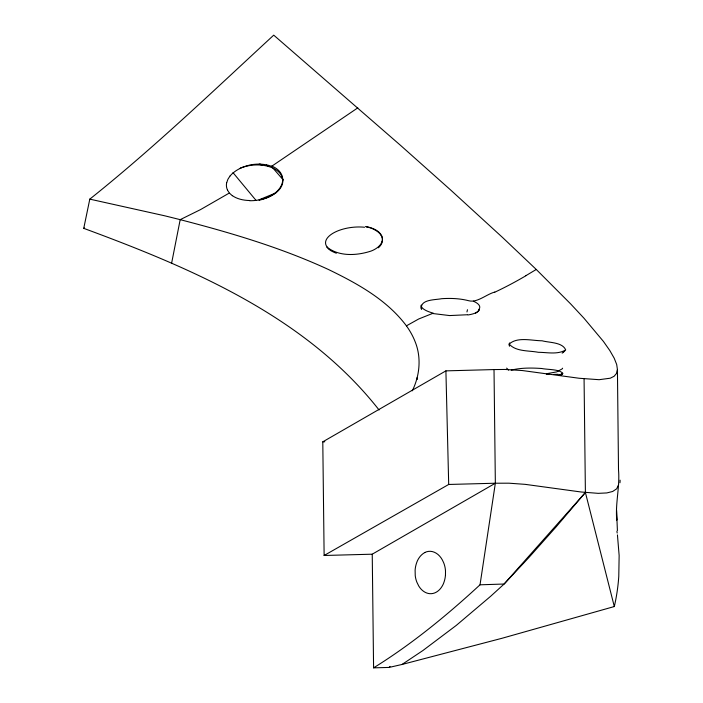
<?xml version="1.0" encoding="UTF-8"?>
<svg xmlns="http://www.w3.org/2000/svg" width="703" height="703" viewBox="0 0 703 703"><rect width="100%" height="100%" fill="white"/><g stroke="black" fill="none" stroke-linecap="round" stroke-linejoin="round"><path stroke-width="1.05" d="M445.474 575.054L445.5 570.968A20.027 14.403 88 0 0 443.646 562.69L442.328 559.913A21.169 15.229 88 0 0 434.454 552.294A21.028 15.123 88 0 0 424.805 552.496M509.192 344.075C517.346 336.535 531.793 340.735 542.092 340.788C549.509 342.792 562.409 342.106 565.695 349.901C557.769 354.866 547.259 352.326 538.34 352.3C528.858 350.437 515.897 351.808 509.192 344.075A27.364 9.93 2.7 0 0 509.464 346.131L509.482 346.228M617.41 530.528L616.54 510.246L616.751 520.167C615.213 503.278 619.993 486.757 618.508 469.92L617.427 369.558L616.698 364.523L614.211 358.222L609.826 350.56L603.411 341.403L583.956 318.195L570.66 303.924L536.266 269.46L502.601 237.526L450.632 189.986L400.578 145.398L273.731 35.15C213.378 90.836 154.01 147.832 89.799 199.134L83.745 228.352C192.227 268.414 305.761 316.543 379.066 409.972M618.614 484.727L616.672 488.813L612.647 491.485L606.794 492.935L598.235 493.348L581.232 492.012L525.141 484.349L508.937 483.189L495.351 483.225L372.239 554.192L373.583 667.85C411.923 644.089 446.915 615.336 480.026 584.808L495.351 483.225L494.016 369.567L505.062 369.453L522.434 370.551L579.149 378.258L599.141 379.699L610.309 378.196L614.097 376.281L616.513 373.434L617.427 369.558M382.309 241.463L382.353 241.217A28.058 15.106 -2.1 0 0 382.37 238.633L382.353 238.519A28.023 15.088 -2.4 0 0 381.676 236.34L381.281 235.531M382.309 241.437L382.318 241.401A27.909 15.053 -1.7 0 1 381.65 243.528L381.536 243.73A27.874 15.062 -1.4 0 1 379.796 246.375M171.629 263.133L180.188 219.661L200.531 209.599L229.354 193.017L227.517 190.179M226.691 182.718L227.904 179.283L230.101 175.864M412.292 390.815C419.796 375.648 421.563 357.344 415.051 341.509A414.902 145.126 0.7 0 0 406.422 325.841C386.87 299.75 357.449 283.573 328.67 269.609C281.156 247.658 230.76 232.746 180.188 219.661A906.58 317.106 0.7 0 0 164.344 215.716L89.799 199.134M466.959 311.939L467.477 309.724M390.042 666.418L389.084 667.428L373.583 667.85M275.33 193.281L275.743 192.974L259.108 199.784A28.674 17.601 -5.9 0 0 281.182 175.021A28.674 17.601 -5.9 0 0 240.154 168.237M357.801 107.858L271.49 166.4L283.23 179.942M389.084 667.428L402.019 664.467L422.96 650.486L456.282 625.398L490.65 596.276L504.121 584.026L528.814 557.584L556.003 527.013L585.397 492.487L584.07 378.82M406.422 325.841L418.698 318.986L432.468 313.485L449.595 315.568L467.477 314.742M536.266 269.46L525.853 275.69M83.745 228.352L84.448 227.939M372.239 554.192L324.127 555.484L322.791 441.827L445.904 370.868L494.016 369.567M324.127 555.484L448.699 484.464L495.351 483.225M494.771 292.053C486.309 294.337 477.144 303.072 468.69 300.726C459.894 298.45 450.702 298.09 441.669 298.696C435.482 299.996 420.684 299.206 421.343 308.248M617.436 534.904L619.141 555.537L618.781 576.319A566.486 327.062 0 0 1 614.317 606.54L501.933 638.298L402.019 664.467M511.239 370.121C521.195 367.695 531.591 367.801 541.749 368.504C547.663 369.752 559.131 369.093 562.646 373.205A26.934 8.058 3 0 1 562.242 373.891A27.092 8.216 3.9 0 1 560.414 375.49M546.574 373.724L556.688 371.896L562.198 368.864A26.934 8.041 2.7 0 0 562.62 368.179M480.026 584.808L504.121 584.026L585.397 492.487L614.308 606.54M322.791 441.827L324.795 441.774M548.955 374.075L546.328 374.084M259.205 164.107L260.435 164.142M261.068 165.1L262.377 165.231M266.358 164.88L265.69 164.739A28.665 18.665 -9.9 0 0 249.161 165.179M367.054 226.867C362.634 225.935 370.393 227.377 371.597 228.044C375.736 229.529 380.059 231.946 381.878 236.164C384.55 243.414 376.922 248.95 370.973 251.094C357.027 255.646 339.18 256.797 327.106 247.201M267.755 166.251L268.405 166.435M375.033 229.837L375.912 230.347M331.201 250.786L332.44 251.507A28.375 14.394 -2.3 0 0 336.359 253.212M508.664 370.138L506.608 368.108M232.324 195.733L229.512 193.202M233.115 172.771L256.103 200.478M421.712 309.083L421.431 308.476M616.918 531.178L617.181 533.041M445.904 370.868L448.699 484.464M417.178 377.485L417.204 379.515M620.072 480.149A389.647 57.224 30.9 0 1 619.932 482.794M259.135 199.88A27.672 16.529 -8.5 0 1 249.6 200.724M271.85 166.075A28.674 18.445 -9.3 0 1 281.85 184.248A28.674 18.445 -9.3 0 1 259.222 200.188M249.662 200.522A28.032 16.556 -8.5 0 1 236.023 197.736A29.06 17.61 -9.5 0 1 232.429 195.662M227.544 190.17A29.464 18.243 -12.2 0 1 226.656 182.727M230.189 175.891A27.496 17.206 -11.4 0 1 233.203 172.815M233.255 172.833A27.039 17.092 -10.7 0 1 240.268 168.351M240.241 168.325A28.77 18.489 -10.1 0 1 248.853 165.337M327.273 247.157A28.498 13.111 -6.2 0 1 334.215 232.561A28.498 13.111 -6.2 0 1 364.611 227.245M328.442 248.739A27.988 14.411 -3.4 0 1 327.071 247.21M331.034 250.778A27.988 14.324 -2.8 0 1 328.494 248.827M379.339 246.876A27.953 15.167 -1.1 0 1 378.381 247.808M375.78 230.408A28.217 15.22 -2.7 0 1 381.211 235.54M366.992 226.937A28.709 15.659 -3.6 0 1 374.954 229.881M473.383 301.218A27.057 8.919 2.1 0 1 478.585 309.751M479.059 309.812A29.79 11.907 3.3 0 1 475.571 313.169M479.332 309.856A31.284 9.666 6.2 0 1 467.934 314.962M433.303 313.16A28.182 8.638 3.4 0 1 421.159 305.199M421.369 309.083A27.355 11.424 -0.1 0 1 421.536 305.225M509.271 343.969A27.285 9.912 3 0 1 509.657 342.915M563.419 352.317A27.276 10.22 5.9 0 1 562.163 353.117M564.957 350.7A27.197 9.956 4.9 0 1 563.27 352.273M559.395 375.288A27.848 7.979 2.7 0 1 558.683 375.595M562.778 373.214A32.892 2.979 6.7 0 1 562.453 373.407M445.474 575.054A22.461 16.151 88 0 1 443.698 582.989L443.47 583.587A18.849 13.55 88 0 1 442.952 584.72A21.231 15.264 88 0 1 418.803 586.117L416.958 582.383A19.833 14.262 88 0 1 415.236 575.616L415.113 570.177A22.171 15.949 88 0 1 417.099 561.565A18.972 13.647 88 0 1 417.608 560.388A21.485 15.448 88 0 1 422.881 553.806A21.846 15.712 88 0 1 424.823 552.567M266.393 164.818A28.278 18.322 -9.7 0 1 271.543 166.356M525.853 275.778A478.708 262.711 -62.4 0 1 494.754 292.22M562.708 373.434A32.883 2.917 6.1 0 1 561.451 373.864M562.558 373.917A31.82 2.592 4.8 0 1 558.999 374.576M558.164 374.277A29.21 1.283 1.6 0 1 553.639 374.409"/></g></svg>
